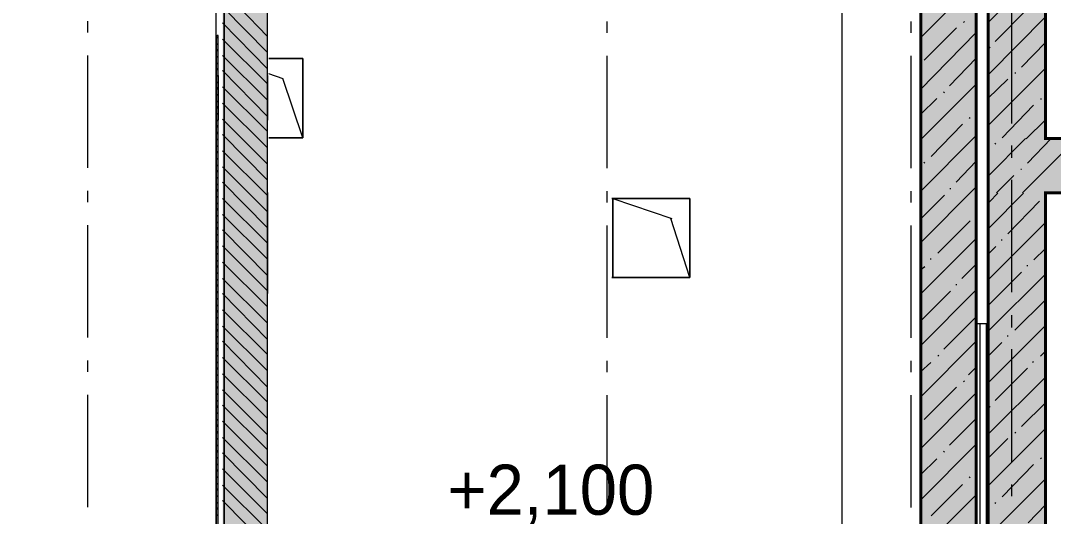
# Model space of a CAD drawing. Header units: millimetres. Extents: x -136833 to 49383, y -8033 to 344618.
# Drawn here: x -55198 to -50608, y 51098 to 53300 of the extents above; entities that cross this region are included whole.
import ezdxf

# ---------------------------------------------------------------- set-up
doc = ezdxf.new("R2010")
doc.units = ezdxf.units.MM
doc.layers.add('PDF _Геометрия', color=7, linetype='Continuous', true_color=0x1d1d1d)
doc.layers.add('PDF _Сплошная заливка', color=7, linetype='Continuous', true_color=0xffffff)
doc.layers.add('PDF _Текст', color=7, linetype='Continuous')

msp = doc.modelspace()

# ---------------------------------------------------------------- hatches: boundary and pattern name
at = {"layer": 'PDF _Сплошная заливка', "transparency": 33554559}
h = msp.add_hatch(color=256, dxfattribs=at)
h.paths.add_polyline_path([(-50650.0692455821, 52776.80487309197), (-50650.0692455821, 53473.5652444306), (-50893.6447163868, 53473.5652444306), (-50893.6447163868, 52776.80487309197)])
h.paths.add_polyline_path([(-50650.0692455821, 52535.51989196878), (-50893.6447163868, 52535.51989196878), (-50893.6447163868, 48526.8027494487), (-50650.0692455821, 48526.8027494487)])
h = msp.add_hatch(color=256, dxfattribs=at)
h.paths.add_polyline_path([(-77398.8375915002, 52535.51989196878), (-77398.8375915002, 52776.42463318465), (-103546.0112988801, 52776.42463318465), (-103546.0112988801, 52535.51989196878)])
h.paths.add_polyline_path([(146.768885612255, 52535.51989196878), (146.768885612255, 52776.42463318465), (-22999.65702283529, 52776.42463318465), (-22999.65702283529, 52535.51989196878)])
h.paths.add_polyline_path([(-23351.00181990939, 52535.51989196878), (-23351.00181990939, 52776.42463318465), (-26352.24833949412, 52776.42463318465), (-26352.24833949412, 52535.51989196878)])
h.paths.add_polyline_path([(-26398.81210778105, 52535.51989196878), (-26398.81210778105, 52776.42463318465), (-44097.27712665802, 52776.42463318465), (-44097.27712665802, 52535.51989196878)])
h.paths.add_polyline_path([(-45350.26580056082, 52535.51989196878), (-45350.26580056082, 52776.42463318465), (-50899.8203663938, 52776.42463318465), (-50899.8203663938, 52535.51989196878)])

# ---------------------------------------------------------------- linework, layer by layer
at = {"layer": 'PDF _Геометрия', "color": 7, "lineweight": 40}
for points in [[(-50898.37561061277, 58834.03800056983), (-50898.37561061277, 56975.66661908499), (-50898.37561061277, 56734.39431346046), (-50898.37561061277, 53474.84806223913), (-50898.37561061277, 52776.37923476693), (-50898.37561061277, 52535.10816125639), (-50898.37561061277, 48526.34388246093), (-50898.37561061277, 48285.02102986457), (-50898.37561061277, 45156.715067561), (-50898.37561061277, 44555.65414300969)], [(-50648.98949834095, 56734.45029256436), (-45598.85637984349, 56734.45029256436), (-45598.85637984349, 52776.52294654937), (-50648.98949834095, 52776.52294654937)], [(-50643.92849522817, 52775.06669204104), (-50643.92849522817, 53473.5652444306), (-50643.92849522817, 56733.31214125379)], [(-98974.95200736483, 44556.32470344009), (-50951.01984138202, 44556.32470344009), (-50951.01984138202, 45157.45459044642), (-50951.01984138202, 48285.67922341748), (-50951.01984138202, 48526.94629480379), (-50951.01984138202, 53356.82400807143), (-50951.01984138202, 53593.90461664638), (-77399.29567166773, 53593.90461664638)], [(-77396.41922822046, 53355.69648715277), (-51196.6929183051, 53355.69648715277), (-51196.6929183051, 48525.55533152055), (-65293.51676464675, 48525.55533152055)], [(-50648.98949834095, 52535.19623681519), (-45598.85637984349, 52535.19623681519), (-45598.85637984349, 48526.42245140127), (-50648.98949834095, 48526.42245140127)], [(-50643.92849522817, 48524.75891952509), (-50643.92849522817, 52533.75711714273)]]:
    msp.add_lwpolyline(points, dxfattribs=at)
at = {"layer": 'PDF _Геометрия', "color": 7, "lineweight": 9}
for points in [[(-50949.37507629616, 54503.51156449766), (-50898.37561061277, 54503.51156449766), (-50898.37561061277, 53593.41368534953), (-50898.37561061277, 45156.715067561)], [(-54293.92849522819, 50751.79214240758), (-54293.92849522819, 48652.05612441309), (-54293.92849522819, 53355.26538660069), (-54293.92849522819, 48525.02081800933), (-58611.91386948894, 48525.02081800933)], [(-58579.27397826378, 48652.48728751545), (-54329.02464907434, 48652.48728751545), (-54329.02464907434, 53355.63691257978), (-58579.27397826378, 53355.63691257978)], [(-54299.87976941412, 48527.12059764113), (-54100.89964907434, 48527.12059764113), (-54100.89964907434, 53356.9976088845), (-54299.87976941412, 53356.9976088845)], [(-52423.87296748588, 53356.76364364872), (-51547.65445676661, 53356.76364364872), (-51547.65445676661, 48653.85167478361)], [(-50951.01984138202, 53356.82400807143), (-50951.01984138202, 45157.45459044642)], [(-50793.08714907432, 52843.06785387947), (-50793.08714907432, 53346.85904296773)], [(-54899.33714907434, 53246.47477818761), (-54899.33714907434, 53297.25421853092)], [(-52591.76503368971, 53245.09267622298), (-52591.76503368971, 53295.93401636768)], [(-51240.56311061277, 53244.89189394529), (-51240.56311061277, 53295.67934257421)], [(-54329.02464907434, 53232.86639373547), (-54329.02464907434, 48652.48728751545), (-54329.02464907434, 50752.15900436835)], [(-54328.47907249696, 48652.34306612878), (-54320.2506106128, 48652.34306612878), (-54320.2506106128, 53232.79449303259), (-54328.47907249696, 53232.79449303259)], [(-54324.60824783932, 48653.84130202169), (-54320.2506106128, 48653.84130202169), (-54320.2506106128, 53234.00442217074), (-54324.60824783932, 53234.00442217074)], [(-54899.33714907434, 52645.37398713086), (-54899.33714907434, 53144.86663053486)], [(-52591.76503368971, 52643.98498156869), (-52591.76503368971, 53143.50660143656)], [(-51240.56311061277, 52643.76634654177), (-51240.56311061277, 53143.31209374936)], [(-54329.02464907434, 52856.13589616742), (-54329.02464907434, 53055.07385179956)], [(-54320.2506106128, 53056.24172514767), (-54320.2506106128, 52857.28164071067)], [(-54293.92849522819, 52855.73596002188), (-54293.92849522819, 53054.71515527226)], [(-54100.89964907434, 53056.44207788827), (-54100.89964907434, 52857.50935364252)], [(-54030.70734138203, 53041.81204028734), (-54094.33842936551, 53062.94254921655)], [(-53942.96695676664, 52779.67808252716), (-54031.95639754804, 53042.12783276777)], [(-50793.08714907432, 52690.67610280508), (-50793.08714907432, 52745.73779511059)], [(-50793.08714907432, 52093.80366341263), (-50793.08714907432, 52593.29666609573)], [(-54899.33714907434, 52492.98405949437), (-54899.33714907434, 52543.7658442823)], [(-54100.89964907434, 52535.79228199498), (-54100.89964907434, 52087.0680340342)], [(-52591.76503368971, 52491.55515805312), (-52591.76503368971, 52542.39890678226)], [(-52302.22176445894, 52419.12053799324), (-52564.79401917079, 52508.01799138184)], [(-51240.56311061277, 52491.347538923), (-51240.56311061277, 52542.13743650663)], [(-52223.2554183051, 52158.31313735916), (-52307.71764990019, 52420.78990592703)], [(-54899.33714907434, 51891.88561768644), (-54899.33714907434, 52391.37591184162)], [(-52591.76503368971, 51890.44746339882), (-52591.76503368971, 52389.96908326669)], [(-51240.56311061277, 51890.22199151948), (-51240.56311061277, 52389.76773369842)], [(-50949.37507629616, 51955.15564708641), (-50898.37561061277, 51955.15564708641)], [(-50933.47176445893, 49055.85587186789), (-50933.47176445893, 51955.54035149848)], [(-50907.14964907432, 51954.03929746031), (-50907.14964907432, 49054.18398828055)], [(-50793.08714907432, 51937.16556619764), (-50793.08714907432, 51992.1754182386)], [(-50793.08714907432, 51340.24128654064), (-50793.08714907432, 51839.7861345444)], [(-54899.33714907434, 51739.49568524575), (-54899.33714907434, 51790.27747003368)], [(-52591.76503368971, 51738.02005341345), (-52591.76503368971, 51788.8613886124)], [(-51240.56311061277, 51737.80317887205), (-51240.56311061277, 51788.59308148435)], [(-54899.33714907434, 51138.3948989932), (-54899.33714907434, 51637.8875423972)], [(-52591.76503368971, 51136.91235381339), (-52591.76503368971, 51636.43397368126)], [(-51240.56311061277, 51136.67763146854), (-51240.56311061277, 51636.22337867613)], [(-50793.08714907432, 51187.84953041015), (-50793.08714907432, 51238.66488668726)]]:
    msp.add_lwpolyline(points, dxfattribs=at)
at = {"layer": 'PDF _Геометрия', "lineweight": 9}
for points in [[(-50896.31505728574, 53292.20128360027), (-50714.12080292047, 53474.24232778047)], [(-54100.89964907434, 53158.01748854472), (-54295.51001552308, 53356.9976088845)], [(-54100.89964907434, 53229.99043257126), (-54223.68399647612, 53356.9976088845)], [(-51200.64471322283, 53221.34606910362), (-51065.082341382, 53356.8075517535)], [(-50866.61255561, 53207.6345303946), (-50722.89484138202, 53351.55238396567)], [(-54100.89964907434, 53086.09430410777), (-54299.87976941412, 53289.24749376941)], [(-51007.69763922508, 53291.51914037815), (-51003.66407215124, 53295.75462661791)], [(-50893.6447163868, 53062.92568714885), (-50643.92849522817, 53316.94786875619)], [(-51200.81752380886, 52992.82401800297), (-50951.01984138202, 53246.81062084666)], [(-51182.93185541284, 53123.69301793756), (-51038.76022599739, 53267.61604367188)], [(-54100.89964907434, 53018.34419384585), (-54299.87976941412, 53217.27454974286)], [(-50749.79436348582, 53092.55793653101), (-50643.92849522817, 53202.62589199592)], [(-54100.89964907434, 52946.37124496613), (-54299.87976941412, 53145.35136530592)], [(-50893.64073602002, 53177.30809360259), (-50889.60157215124, 53181.497677256)], [(-51069.61066031194, 53009.73000722529), (-50951.01984138202, 53132.50974657205)], [(-54100.89964907434, 52874.44806538237), (-54299.87976941412, 53077.60125019083)], [(-50893.6447163868, 52838.58522223123), (-50643.92849522817, 53088.35337747796)], [(-50779.58383281498, 53067.26596250939), (-50775.53907215124, 53067.26596250939)], [(-54100.89964907434, 52806.69795026728), (-54299.87976941412, 53005.62830616428)], [(-51200.81752380886, 52768.4604782335), (-50951.01984138202, 53018.20887734386)], [(-50899.60178416669, 52954.52210116052), (-50810.63522599738, 53039.19386002378)], [(-51095.43371861355, 52979.09355532344), (-51091.40445676661, 52983.32452585575)], [(-54100.89964907434, 52734.72500624074), (-54299.87976941412, 52933.70512658052)], [(-51198.50945419741, 52882.10006318752), (-51126.50061061277, 52954.05972859342)], [(-50836.28272173261, 52779.83815946097), (-50696.57272599738, 52923.75250867192)], [(-50665.52692960994, 52953.05806179937), (-50661.47657215124, 52953.05806179937)], [(-50981.37681540853, 52864.85509940343), (-50977.34195676663, 52869.09194691157)], [(-50955.05599159197, 52895.4291379971), (-50951.01984138202, 52903.90800811567)], [(-54100.89964907434, 52662.75206221419), (-54299.87976941412, 52861.73218255398)], [(-51152.12049435421, 52695.89042914216), (-51012.43811061277, 52839.80785209149)], [(-50728.51928799119, 52775.06669204104), (-50643.92849522817, 52859.75888619971)], [(-54100.89964907434, 52590.82888263042), (-54299.87976941412, 52793.98206743888)], [(-51200.81752380886, 52539.8587347307), (-50951.01984138202, 52789.60713384106)], [(-50896.61882450938, 52610.82335525041), (-50731.66887984354, 52775.92648257019)], [(-50745.05812413392, 52534.80652850924), (-50503.54387984354, 52776.06807376121)], [(-50723.50599917502, 52665.95239841387), (-50617.60637984354, 52776.00348890704)], [(-50867.31991220347, 52750.64025777227), (-50863.2794567666, 52754.88298225625)], [(-54100.89964907434, 52523.07876751533), (-54299.87976941412, 52722.05888785512)], [(-50898.37561061277, 52725.57948769317), (-50898.37561061277, 52725.57948769317)], [(-54100.89964907434, 52451.10582348879), (-54299.87976941412, 52650.08594382857)], [(-51183.16979800204, 52666.73146545569), (-51179.14484138199, 52670.95791523733)], [(-51039.8348219844, 52582.19887165684), (-50951.01984138202, 52675.30380196097)], [(-50753.26300899845, 52640.65175201637), (-50749.21695676663, 52640.65175201637)], [(-50860.66647649184, 52535.17538984514), (-50784.31311061275, 52611.37814354594)], [(-54100.89964907434, 52379.18027070309), (-54299.87976941412, 52582.33582871348)], [(-51200.81752380886, 52311.3062745444), (-50951.01984138202, 52561.05467365476)], [(-51065.082341382, 52551.30496549942), (-51065.082341382, 52555.53975149393)], [(-54100.89964907434, 52311.430155588), (-54299.87976941412, 52510.36288468693)], [(-51193.16910566766, 52423.32130069426), (-51091.40445676661, 52524.93344011626)], [(-50892.72697346334, 52381.14415675092), (-50740.44291830508, 52533.53196878534)], [(-50892.39796048298, 52495.33747656468), (-50854.50541830508, 52533.43230934209)], [(-50810.00517567885, 52353.19517423912), (-50670.25061061277, 52497.15296296736)], [(-54100.89964907434, 52239.45721156145), (-54299.87976941412, 52438.43733190124)], [(-51121.11884149999, 52266.79222881509), (-50977.34195676663, 52410.72183486886)], [(-50951.01984138202, 52437.0626131678), (-50951.01984138202, 52441.30327955303)], [(-54100.89964907434, 52167.48663588367), (-54299.87976941412, 52370.68721678615)], [(-50893.6447163868, 52152.74980924315), (-50643.92849522817, 52402.51796955513)], [(-51200.81752380886, 52082.70453104161), (-50951.01984138202, 52332.45046750006)], [(-50836.95734138199, 52322.84564168994), (-50836.95734138199, 52327.04037074309)], [(-54100.89964907434, 52099.7839168626), (-54299.87976941412, 52298.71664110835)], [(-50893.08705598835, 52266.82921138397), (-50863.2794567666, 52296.48387239215)], [(-50694.58107309509, 52237.43953662126), (-50643.92849522817, 52288.24545503716)], [(-54100.89964907434, 52027.81097283607), (-54299.87976941412, 52226.79109317585)], [(-51152.82272599738, 52238.93227110647), (-51152.82272599738, 52243.16253372351)], [(-51196.25704531447, 52195.64709140948), (-51179.14484138199, 52208.32889154414)], [(-51014.60273285038, 52154.66526839008), (-50951.01984138202, 52218.14959827188)], [(-50893.39271036502, 52038.29905153229), (-50749.21695676663, 52182.22285167778)], [(-50722.89484138202, 52208.60814611319), (-50722.89484138202, 52212.85810379822)], [(-54100.89964907434, 51955.83802880951), (-54299.87976941412, 52154.8181491493)], [(-50893.6447163868, 51924.1528461191), (-50643.92849522817, 52173.9210064311)], [(-54100.89964907434, 51883.91484922574), (-54299.87976941412, 52087.0680340342)], [(-51200.81752380886, 51854.10032488691), (-50951.01984138202, 52103.84872904368)], [(-51196.10726469489, 51967.08656242686), (-51065.082341382, 52098.31325908222)], [(-51038.76022599739, 52124.71150892911), (-51038.76022599739, 52128.94519191179)], [(-50779.17186585809, 51924.1528461191), (-50643.92849522817, 52059.64849191311)], [(-54100.89964907434, 51816.16473411065), (-54299.87976941412, 52015.09509000766)], [(-51094.84274944596, 51840.17339759312), (-50951.01984138202, 51984.09732989554)], [(-54100.89964907434, 51744.19178523093), (-54299.87976941412, 51943.17190557072)], [(-50893.6447163868, 51695.55835484086), (-50643.92849522817, 51945.32651515284)], [(-54100.89964907434, 51672.26860564716), (-54299.87976941412, 51875.42179530881)], [(-51200.81752380886, 51625.54786470062), (-50951.01984138202, 51875.2962688574)], [(-50896.08328845447, 51810.58278461705), (-50836.95734138199, 51869.85924767097)], [(-50810.63522599738, 51896.25099573627), (-50810.63522599738, 51900.49643267064)], [(-51121.75454243012, 51809.7837911703), (-51117.72657215125, 51814.01586313832)], [(-50665.20356565753, 51809.88280851219), (-50643.92849522817, 51831.00453839258)], [(-54100.89964907434, 51604.51849053208), (-54299.87976941412, 51803.44884642908)], [(-51199.13685062663, 51739.40484728645), (-51152.82272599738, 51781.74188613566)], [(-50700.62136136532, 51782.01306248519), (-50696.57272599738, 51786.2643763954)], [(-54100.89964907434, 51532.54554650553), (-54299.87976941412, 51731.52566684532)], [(-50984.83182487309, 51727.13412777522), (-50951.01984138202, 51760.99539458278)], [(-50866.61255561, 51611.73141431526), (-50722.89484138202, 51755.64927294674)], [(-51007.69763922508, 51695.55202479843), (-51003.66407215124, 51699.78751103819)], [(-50893.6447163868, 51466.96386862788), (-50643.92849522817, 51716.73202387461)], [(-54100.89964907434, 51460.57260247899), (-54299.87976941412, 51659.55272281877)], [(-51200.81752380886, 51396.94612624423), (-50951.01984138202, 51646.69206270269)], [(-51182.93185541284, 51527.80177041284), (-51038.76022599739, 51671.72479614716)], [(-54100.89964907434, 51392.86988345793), (-54299.87976941412, 51591.80260770368)], [(-50893.64073602002, 51581.29649059204), (-50889.60157215124, 51585.53785885083)], [(-50749.79436348582, 51496.59611801004), (-50643.92849522817, 51602.40757526854)], [(-54100.89964907434, 51320.89693943138), (-54299.87976941412, 51519.87705977116)], [(-51069.61066031194, 51413.90139878305), (-50951.01984138202, 51532.39118842808)], [(-54100.89964907434, 51248.92636375358), (-54299.87976941412, 51447.90648409337)], [(-50893.6447163868, 51238.36937734963), (-50643.92849522817, 51488.13753259636)], [(-50779.58383281498, 51467.07234815069), (-50775.53907215124, 51471.31959338531)], [(-51200.81752380886, 51168.34438274144), (-50951.01984138202, 51418.09031919989)], [(-50899.60178416669, 51354.40258756199), (-50810.63522599738, 51443.31978335961)], [(-54100.89964907434, 51177.0008109679), (-54299.87976941412, 51380.15636897828)], [(-51198.50945419741, 51281.9724189723), (-51126.50061061277, 51353.92962697995)], [(-51095.43371861355, 51383.16702618916), (-51091.40445676661, 51387.39799672147)], [(-50665.52692960994, 51352.82872516604), (-50661.47657215124, 51357.08184737652)], [(-54100.89964907434, 51109.2506958528), (-54299.87976941412, 51308.18342495173)], [(-50955.05599159197, 51299.60052450845), (-50951.01984138202, 51308.02764865863)], [(-50836.28272173261, 51183.88303496075), (-50696.57272599738, 51327.7973841717)], [(-50981.37681540853, 51268.93118447238), (-50977.34195676663, 51273.16803198052)], [(-50893.6447163868, 51013.97697327865), (-50643.92849522817, 51263.74512852538)], [(-54100.89964907434, 51037.27775182625), (-54299.87976941412, 51236.25787216603)], [(-51152.12049435421, 51099.99270522621), (-51012.43811061277, 51239.67509401031)], [(-51200.81752380886, 50944.03012628848), (-50951.01984138202, 51193.77606274693)], [(-54100.89964907434, 50965.30717614846), (-54299.87976941412, 51168.50775705095)], [(-50898.37561061277, 51125.44776786011), (-50898.37561061277, 51129.69114827184)], [(-50867.31991220347, 51154.72511924598), (-50863.2794567666, 51158.97030900868)], [(-50719.90736202853, 51069.03691805516), (-50643.92849522817, 51149.47261907266)]]:
    msp.add_lwpolyline(points, dxfattribs=at)
at = {"layer": 'PDF _Геометрия', "color": 252, "lineweight": 9, "true_color": 0x878787}
for points in [[(-54328.47907249696, 53220.06660474605), (-54320.2506106128, 53228.53610871313)], [(-54328.47907249696, 53190.44697319718), (-54320.2506106128, 53198.91647716426)], [(-54328.47907249696, 53160.82734164832), (-54320.2506106128, 53173.50796526301)], [(-54328.47907249696, 53135.41882974707), (-54320.2506106128, 53143.88833371415)], [(-54328.47907249696, 53105.80155997987), (-54320.2506106128, 53114.27106394696)], [(-54328.47907249696, 53076.13230197749), (-54320.2506106128, 53088.86255204571)], [(-54328.47907249696, 53050.77341652975), (-54320.2506106128, 53059.19329404332)], [(-54328.47907249696, 53021.10652030904), (-54320.2506106128, 53029.57602427612)], [(-54328.47907249696, 52991.48688876017), (-54320.2506106128, 53004.16751237487)], [(-54328.47907249696, 52966.07837685892), (-54320.2506106128, 52974.547880826)], [(-54328.47907249696, 52936.45874047033), (-54320.2506106128, 52944.92824443742)], [(-54328.47907249696, 52906.83910892147), (-54320.2506106128, 52919.51973253617)], [(-54328.47907249696, 52881.43059702023), (-54320.2506106128, 52889.90010098731)], [(-54328.47907249696, 52851.7637007995), (-54320.2506106128, 52860.23320476658)], [(-54328.47907249696, 52822.14406925064), (-54320.2506106128, 52834.87431931886)], [(-54328.47907249696, 52792.52679948344), (-54320.2506106128, 52805.20506131647)], [(-54328.47907249696, 52767.11828758219), (-54320.2506106128, 52775.58779154927)], [(-54328.47907249696, 52737.49865603334), (-54320.2506106128, 52745.96816000043)], [(-54328.47907249696, 52707.87902448446), (-54320.2506106128, 52720.55964809917)], [(-54328.47907249696, 52682.47051258322), (-54320.2506106128, 52690.9400165503)], [(-54328.47907249696, 52652.8036163625), (-54320.2506106128, 52661.27312032958)], [(-54328.47907249696, 52623.18398481363), (-54320.2506106128, 52635.91187310018)], [(-54328.47907249696, 52597.77547291238), (-54320.2506106128, 52606.24497687946)], [(-54328.47907249696, 52568.15584136351), (-54320.2506106128, 52576.62534533059)], [(-54328.47907249696, 52538.53857159632), (-54320.2506106128, 52551.21683342934)], [(-54328.47907249696, 52513.13005969508), (-54320.2506106128, 52521.59956366216)], [(-54328.47907249696, 52483.51042814621), (-54320.2506106128, 52491.9799321133)], [(-54328.47907249696, 52453.84353192549), (-54320.2506106128, 52466.57142021204)], [(-54328.47907249696, 52428.43502002423), (-54320.2506106128, 52436.90452399132)], [(-54328.47907249696, 52398.81538847537), (-54320.2506106128, 52407.28489244245)], [(-54328.47907249696, 52369.19575208679), (-54320.2506106128, 52381.87638054121)], [(-54328.47907249696, 52343.78724018553), (-54320.2506106128, 52352.25674415262)], [(-54328.47907249696, 52314.16760863667), (-54320.2506106128, 52322.63711260376)], [(-54328.47907249696, 52284.55033886949), (-54320.2506106128, 52297.2286007025)], [(-54328.47907249696, 52259.14182696823), (-54320.2506106128, 52267.61133093532)], [(-54328.47907249696, 52229.47256896584), (-54320.2506106128, 52237.94207293292)], [(-54328.47907249696, 52199.85529919865), (-54320.2506106128, 52212.58318748519)], [(-54328.47907249696, 52174.4467872974), (-54320.2506106128, 52182.91629126448)], [(-54328.47907249696, 52144.82715574853), (-54320.2506106128, 52153.29665971561)], [(-54328.47907249696, 52115.20752419966), (-54320.2506106128, 52127.88814781436)], [(-54328.47907249696, 52085.54062797894), (-54320.2506106128, 52098.26851626549)], [(-54328.47907249696, 52060.17938074955), (-54320.2506106128, 52068.64888471663)], [(-54328.47907249696, 52030.51248452882), (-54320.2506106128, 52038.9819884959)], [(-54328.47907249696, 52000.89285297997), (-54320.2506106128, 52013.57347659465)], [(-54328.47907249696, 51975.48434107871), (-54320.2506106128, 51983.9538450458)], [(-54328.47907249696, 51945.86707131152), (-54320.2506106128, 51954.3365752786)], [(-54328.47907249696, 51916.24743976266), (-54320.2506106128, 51928.92806337735)], [(-54328.47907249696, 51890.8389278614), (-54320.2506106128, 51899.30843182849)], [(-54328.47907249696, 51861.21929147283), (-54320.2506106128, 51869.64153560777)], [(-54328.47907249696, 51831.55240009182), (-54320.2506106128, 51844.28028353866)], [(-54328.47907249696, 51806.14388819057), (-54320.2506106128, 51814.61339215765)], [(-54328.47907249696, 51776.52425180199), (-54320.2506106128, 51784.99375576907)], [(-54328.47907249696, 51746.90462025312), (-54320.2506106128, 51759.58524386783)], [(-54328.47907249696, 51721.49610835187), (-54320.2506106128, 51729.96561231896)], [(-54328.47907249696, 51691.87883858467), (-54320.2506106128, 51700.34834255176)], [(-54328.47907249696, 51662.20958058228), (-54320.2506106128, 51674.93983065051)], [(-54328.47907249696, 51636.85069513457), (-54320.2506106128, 51645.32019910165)], [(-54328.47907249696, 51607.18379891384), (-54320.2506106128, 51615.65330288092)], [(-54328.47907249696, 51577.56416736499), (-54320.2506106128, 51590.24479097967)], [(-54328.47907249696, 51552.15565546374), (-54320.2506106128, 51560.62515943082)], [(-54328.47907249696, 51522.53602391486), (-54320.2506106128, 51531.00552788195)], [(-54328.47907249696, 51492.91639236599), (-54320.2506106128, 51505.5970159807)], [(-54328.47907249696, 51463.24949614528), (-54320.2506106128, 51475.97738443183)], [(-54328.47907249696, 51437.88824891589), (-54320.2506106128, 51446.31048821111)], [(-54328.47907249696, 51408.22135269515), (-54320.2506106128, 51416.69085666224)], [(-54328.47907249696, 51378.6017211463), (-54320.2506106128, 51391.28234476098)], [(-54328.47907249696, 51353.19320924505), (-54320.2506106128, 51361.66271321214)], [(-54328.47907249696, 51323.57593947786), (-54320.2506106128, 51332.04544344494)], [(-54328.47907249696, 51293.95630792898), (-54320.2506106128, 51306.63693154369)], [(-54328.47907249696, 51268.54779602773), (-54320.2506106128, 51277.01729999482)], [(-54328.47907249696, 51238.88089980702), (-54320.2506106128, 51247.3504037741)], [(-54328.47907249696, 51209.26126825815), (-54320.2506106128, 51221.98915170498)], [(-54328.47907249696, 51183.85275635689), (-54320.2506106128, 51192.32226032398)], [(-54328.47907249696, 51154.23311996832), (-54320.2506106128, 51162.7026239354)], [(-54328.47907249696, 51124.61348841945), (-54320.2506106128, 51137.29411203415)], [(-54328.47907249696, 51099.2049765182), (-54320.2506106128, 51107.67448048529)]]:
    msp.add_lwpolyline(points, dxfattribs=at)
at = {"layer": 'PDF _Геометрия', "color": 7, "lineweight": 9}
for points in [[(-54095.17361380572, 53131.01991903613), (-53942.96695676664, 53131.01991903613), (-53942.96695676664, 52779.67808252716), (-54095.17361380572, 52779.67808252716), (-53942.96695676664, 52779.67808252716), (-53942.96695676664, 53131.01991903613)], [(-52570.54618378919, 52509.67466443066), (-52223.2554183051, 52509.67466443066), (-52223.2554183051, 52158.31313735916), (-52570.54618378919, 52158.31313735916), (-52223.2554183051, 52158.31313735916), (-52223.2554183051, 52509.67466443066)], [(-52565.4429183051, 52156.88904558471), (-52565.4429183051, 52508.25160810581)]]:
    msp.add_lwpolyline(points, close=True, dxfattribs=at)
at = {"layer": 'PDF _Сплошная заливка', "lineweight": 5, "transparency": 33554559}
for points in [[(-54299.87976941412, 53356.9976088845), (-54100.89964907434, 53356.9976088845), (-54299.87976941412, 48527.12059764113), (-54100.89964907434, 48527.12059764113)], [(-51200.81752380886, 53356.82400807143), (-50951.01984138202, 53356.82400807143), (-51200.81752380886, 48526.94629480379), (-50951.01984138202, 48526.94629480379)], [(-54328.47907249696, 53232.79449303259), (-54320.2506106128, 53232.79449303259), (-54328.47907249696, 48652.34306612878), (-54320.2506106128, 48652.34306612878)]]:
    msp.add_solid(points, dxfattribs=at)

# ---------------------------------------------------------------- texts
at = {"layer": 'PDF _Текст', "insert": (-53300.98294308093, 51195.44754062381), "char_height": 222.6982147375235, "attachment_point": 4, "style": ''}
msp.add_mtext('+2,100', dxfattribs=at)

doc.saveas('drawing.dxf')
